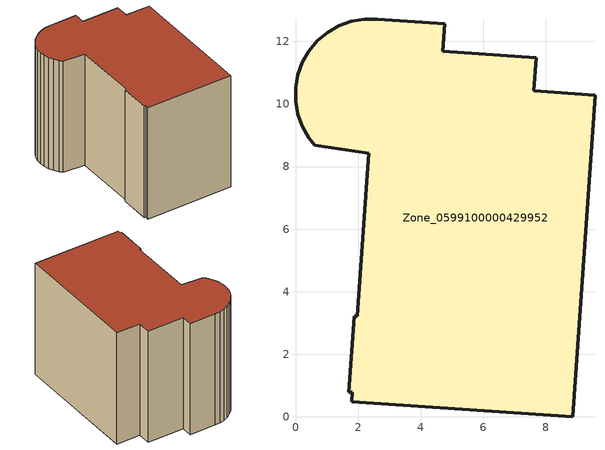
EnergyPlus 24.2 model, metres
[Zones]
Zone_0599100000429952
 floor ground (C_G): 0.42,8.92 0.22,9.28 0.07,9.68 0,10.09 0,10.52 0.07,10.93 0.22,11.32 0.43,11.69 0.7,12.01 1.02,12.28 1.39,12.49 1.78,12.64 2.19,12.71 2.62,12.71 4.76,12.56 4.71,11.68 7.68,11.47 7.61,10.42 9.57,10.28 8.86,0 1.79,0.49 1.81,0.79 1.71,0.79 1.87,3.22 1.98,3.22 2.34,8.42 0.62,8.68 z7.31
 wall outside (C_F): 7.61,10.42 7.68,11.47 4.71,11.68 4.76,12.56 2.62,12.71 2.19,12.71 1.78,12.64 1.39,12.49 1.02,12.28 0.7,12.01 0.43,11.69 0.22,11.32 0.07,10.93 0,10.52 0,10.09 0.07,9.68 0.22,9.28 0.42,8.92 0.62,8.68 2.34,8.42 1.98,3.22 1.87,3.22 1.71,0.79 1.81,0.79 1.79,0.49 8.86,0 9.57,10.28 7.61,10.42 z7.31:16.92
 roof outside (C_R): 1.71,0.79 1.81,0.79 1.79,0.49 8.86,0 9.57,10.28 7.61,10.42 7.68,11.47 4.71,11.68 4.76,12.56 2.62,12.71 2.19,12.71 1.78,12.64 1.39,12.49 1.02,12.28 0.7,12.01 0.43,11.69 0.22,11.32 0.07,10.93 0,10.52 0,10.09 0.07,9.68 0.22,9.28 0.42,8.92 0.62,8.68 2.34,8.42 1.98,3.22 1.87,3.22 z16.92
[BUILDING]
Pand.0599100000429952: North Axis=0; Terrain=City; Loads Convergence Tolerance Value=0.04; Temperature Convergence Tolerance Value=0.4; Solar Distribution=FullExterior; Maximum Number of Warmup Days=25; Minimum Number of Warmup Days=1
[Site:Location]
Rotterdam.The.Hague.AP_ZH_NLD Design_Conditions: Latitude=51.96; Longitude=4.45; Time Zone=1; Elevation=-4.5
[SITE:GROUNDTEMPERATURE:BUILDINGSURFACE]
18, 18, 18, 18, 18, 18, 18, 18, 18, 18, 18, 18
[MATERIAL] Thermal Absorptance=0.9; Solar Absorptance=0.7; Visible Absorptance=0.7
Name | Roughness | Thickness | Conductivity | Density | Specific Heat
G.TI.2006-2014 | MediumSmooth | 0.15 | 0.06 | 540 | 1210
F.TI.2006-2014 | Rough | 0.3 | 0.12 | 1920 | 840
R.TI.2006-2014 | MediumRough | 0.2 | 0.08 | 1500 | 1000
[CONSTRUCTION]
C_G: G.TI.2006-2014
C_F: F.TI.2006-2014
C_R: R.TI.2006-2014
[ZONE]
Zone_0599100000429952: Type=1; Multiplier=1; Ceiling Height=Autocalculate; Volume=Autocalculate; Floor Area=autocalculate; Part of Total Floor Area=Yes
[ZONEINFILTRATION:DESIGNFLOWRATE]
Infil_Zone_0599100000429952: Zone or ZoneList or Space or SpaceList=Zone_0599100000429952; Schedule=AlwaysOn; Design Flow Rate Calculation Method=Flow/Area; Flow Rate per Floor Area=0.0015; Constant Term Coefficient=1; Temperature Term Coefficient=0; Velocity Term Coefficient=0; Velocity Squared Term Coefficient=0
[HVACTEMPLATE:ZONE:IDEALLOADSAIRSYSTEM]
Zone_0599100000429952: Maximum Heating Supply Air Temperature=50; Minimum Cooling Supply Air Temperature=13; Maximum Heating Supply Air Humidity Ratio=0.0156; Minimum Cooling Supply Air Humidity Ratio=0.0077; Heating Limit=NoLimit; Cooling Limit=NoLimit; Dehumidification Control Type=ConstantSensibleHeatRatio; Cooling Sensible Heat Ratio=0.7; Dehumidification Setpoint=60; Humidification Control Type=None; Humidification Setpoint=30; Outdoor Air Method=None; Outdoor Air Flow Rate per Person=0.00944; Outdoor Air Flow Rate per Zone Floor Area=0; Outdoor Air Flow Rate per Zone=0; Demand Controlled Ventilation Type=None; Outdoor Air Economizer Type=NoEconomizer; Heat Recovery Type=None; Sensible Heat Recovery Effectiveness=0.7; Latent Heat Recovery Effectiveness=0.65
[ZONECONTROL:THERMOSTAT]
ThermostatControl_Zone_0599100000429952: Zone or ZoneList=Zone_0599100000429952; Control Type Schedule=DualSetpointControlType; Control 1=Thermostat_Zone_0599100000429952; Temperature Difference Between Cutout And Setpoint=0
[THERMOSTATSETPOINT:DUALSETPOINT]
Thermostat_Zone_0599100000429952: Heating Setpoint Temperature Schedule=HeatingSetpoint_Zone_0599100000429952; Cooling Setpoint Temperature Schedule=CoolingSetpoint_Zone_0599100000429952
[SCHEDULE:COMPACT]
HeatingSetpoint_Zone_0599100000429952: Through: 12/31, For: AllDays, Until: 24:00, 21
CoolingSetpoint_Zone_0599100000429952: Through: 12/31, For: AllDays, Until: 24:00, 24
DualSetpointControlType: Through: 12/31, For: AllDays, Until: 24:00, 4
AlwaysOn: Through: 12/31, For: AllDays, Until: 24:00, 1
